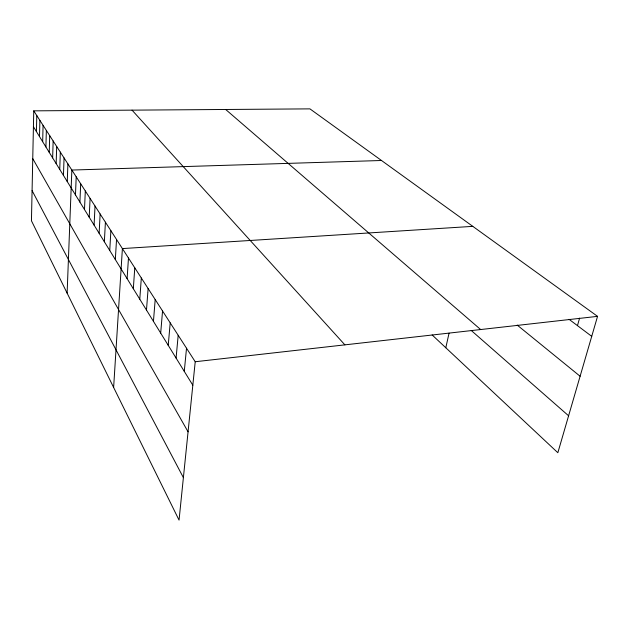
<?xml version="1.0" encoding="UTF-8"?>
<svg xmlns="http://www.w3.org/2000/svg" width="629" height="629" viewBox="0 0 629 629"><rect width="100%" height="100%" fill="white"/><g stroke="black" fill="none" stroke-linecap="round" stroke-linejoin="round"><path stroke-width="0.94" d="M33.754 110.853L31.45 220.787L179.053 520.128L195.218 361.738L33.754 110.853L309.94 108.872L597.55 316.356L557.844 452.723L432.154 334.966M36.427 131.595L36.789 115.555M39.509 136.587L39.894 120.383M42.67 141.714L43.079 125.336M45.909 146.966L46.349 130.415M49.235 152.36L49.707 135.628M52.647 157.895L53.15 140.982M56.154 163.579L56.689 146.486M59.755 169.421L60.321 152.132M63.45 175.42L64.064 157.942M67.256 181.592L67.901 163.91M67.122 293.13L71.855 170.05L381.504 160.497M75.472 194.911L76.203 176.812M79.907 202.106L80.685 183.778M84.483 209.528L85.316 190.972M89.208 217.194L90.096 198.394M94.091 225.103L95.034 206.068M99.13 233.288L100.137 213.994M104.351 241.74L105.413 222.202M109.745 250.491L110.877 230.686M115.327 259.549L116.538 239.476M113.629 387.44L122.396 248.581L472.796 226.361M127.105 278.647L128.473 258.024M133.324 288.735L134.779 267.82M139.78 299.2L141.321 277.994M146.478 310.066L148.122 288.562M153.445 321.364L155.19 299.546M160.686 333.111L162.549 310.97M168.226 345.337L170.207 322.874M176.081 358.074L178.188 335.281M184.273 371.362L186.522 348.222M445.804 347.758L449.051 333.15M577.469 325.633L579.6 318.117M195.218 361.738L597.55 316.356M569.064 319.32L591.732 336.35M517.195 325.075L580.111 376.252M225.669 109.477L480.658 329.541M471.223 330.453L568.6 415.785M132.035 110.146L344.889 344.857M33.423 126.72L192.82 385.215M32.755 158.642L188.063 431.809M32.087 190.611L183.393 477.631"/></g></svg>
